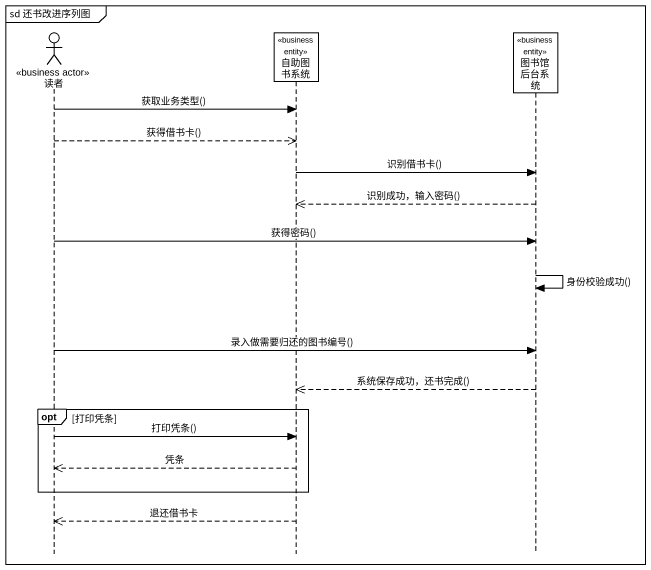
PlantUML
@startuml
mainframe sd 还书改进序列图
hide footbox
actor 读者 <<business actor>>
participant 自助图书系统 <<business entity>>
participant 图书馆后台系统 <<business entity>>

读者 -> 自助图书系统 : 获取业务类型()
读者 -->> 自助图书系统 : 获得借书卡()
自助图书系统 -> 图书馆后台系统 : 识别借书卡()
图书馆后台系统 -->> 自助图书系统 : 识别成功，输入密码()
读者 -> 图书馆后台系统 : 获得密码()
图书馆后台系统 -> 图书馆后台系统 : 身份校验成功()
读者 -> 图书馆后台系统 : 录入做需要归还的图书编号()
图书馆后台系统 -->> 自助图书系统 : 系统保存成功，还书完成()
opt 打印凭条
  读者 -> 自助图书系统 : 打印凭条()
  自助图书系统 -->> 读者 : 凭条
end
自助图书系统 -->> 读者 : 退还借书卡
@enduml
